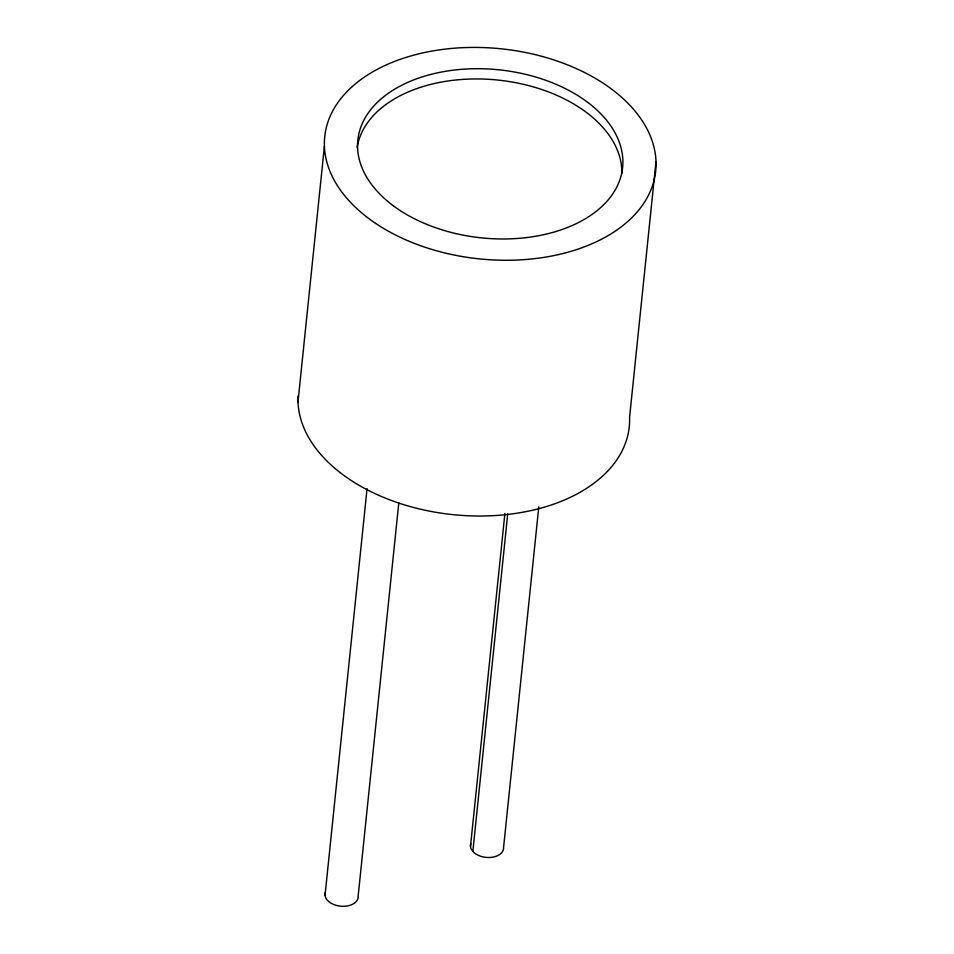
<?xml version="1.0" encoding="UTF-8"?>
<svg xmlns="http://www.w3.org/2000/svg" width="954" height="954" viewBox="0 0 954 954"><rect width="100%" height="100%" fill="white"/><g stroke="black" fill="none" stroke-linecap="round" stroke-linejoin="round"><path stroke-width="1.43" d="M297.994 401.908L324.42 146.153M325.04 895.246L367.063 488.615M398.808 502.77L358.155 896.092A16.635 10.566 5.9 0 1 340.351 906.157A16.635 10.566 5.9 0 1 325.362 892.503M470.477 846.448L504.904 513.395M472.85 851.385L507.731 513.896M538.783 506.848L503.593 847.295A16.635 10.566 5.9 0 1 492.216 857.252A16.635 10.566 5.9 0 1 473.16 851.815L471.288 849.215A16.635 10.566 5.9 0 1 470.811 843.706M656.006 161.536L629.58 417.28A166.366 105.596 5.9 0 1 463.155 515.494A166.366 105.596 5.9 0 1 298.03 396.101M357.154 147.429A133.095 84.477 5.9 0 1 496.843 79.945A133.095 84.477 5.9 0 1 621.817 173.509M375.745 223.463A166.366 105.596 5.9 0 0 651.379 188.737A166.366 105.596 5.9 0 0 443.527 49.322A166.366 105.596 5.9 0 0 375.745 223.463M393.513 205.921A133.095 84.477 5.9 0 0 617.226 186.137A133.095 84.477 5.9 0 0 459.9 69.475A133.095 84.477 5.9 0 0 393.513 205.921"/></g></svg>
